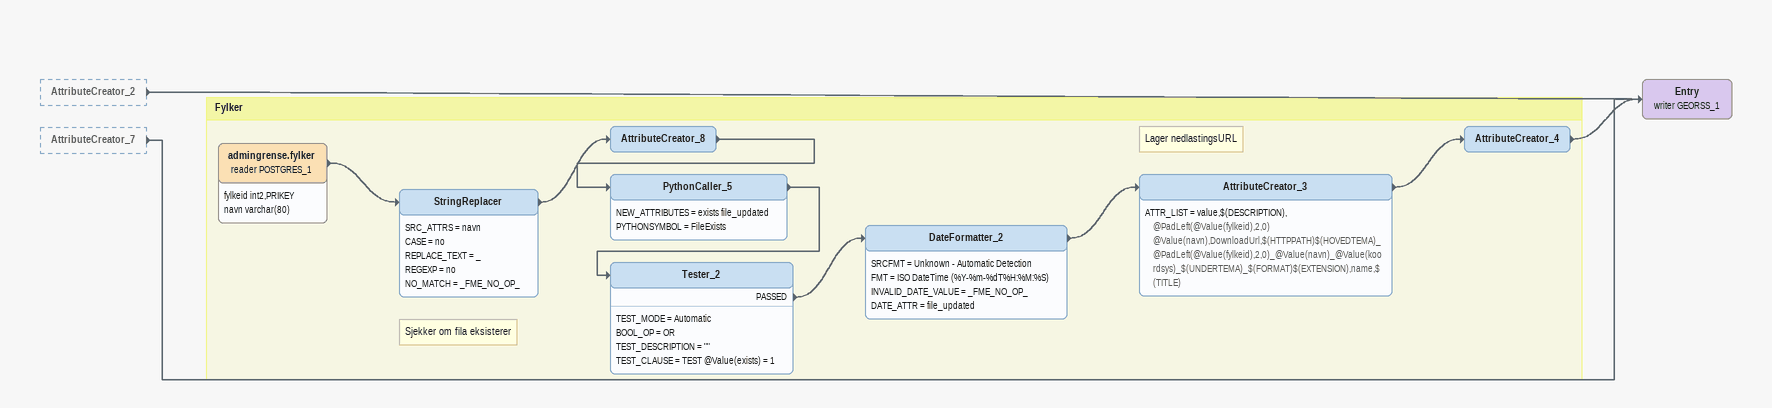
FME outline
AttributeCreator_2 [outside]
    -> Entry (writer GEORSS_1)
AttributeCreator_7 [outside]
    -> Entry (writer GEORSS_1)
Entry (writer GEORSS_1)

Bookmark: Fylker
admingrense.fylker (reader POSTGRES_1)
    attributes: fylkeid int2,PRIKEY, navn varchar(80)
    -> StringReplacer
StringReplacer
    SRC_ATTRS = navn
    CASE = no
    REPLACE_TEXT = _
    REGEXP = no
    NO_MATCH = _FME_NO_OP_
    -> AttributeCreator_8
AttributeCreator_8
    -> PythonCaller_5
Note: Sjekker om fila eksisterer
PythonCaller_5
    NEW_ATTRIBUTES = exists file_updated
    PYTHONSYMBOL = FileExists
    -> Tester_2
Tester_2
    TEST_MODE = Automatic
    BOOL_OP = OR
    TEST_DESCRIPTION = ""
    TEST_CLAUSE = TEST @Value(exists) = 1
    PASSED -> DateFormatter_2
DateFormatter_2
    SRCFMT = Unknown - Automatic Detection
    FMT = ISO DateTime (%Y-%m-%dT%H:%M:%S)
    INVALID_DATE_VALUE = _FME_NO_OP_
    DATE_ATTR = file_updated
    -> AttributeCreator_3
Note: Lager nedlastingsURL
AttributeCreator_3
    ATTR_LIST = value,$(DESCRIPTION), @PadLeft(@Value(fylkeid),2,0) @Value(navn),DownloadUrl,$(HTTPPATH)$(HOVEDTEMA)_@PadLeft(@Value(fylkeid),2,0)_@Value(navn)_@Value(koordsys)_$(UNDERTEMA)_$(FORMAT)$(EXTENSION),name,$(TITLE)
    -> AttributeCreator_4
AttributeCreator_4
    -> Entry (writer GEORSS_1)
